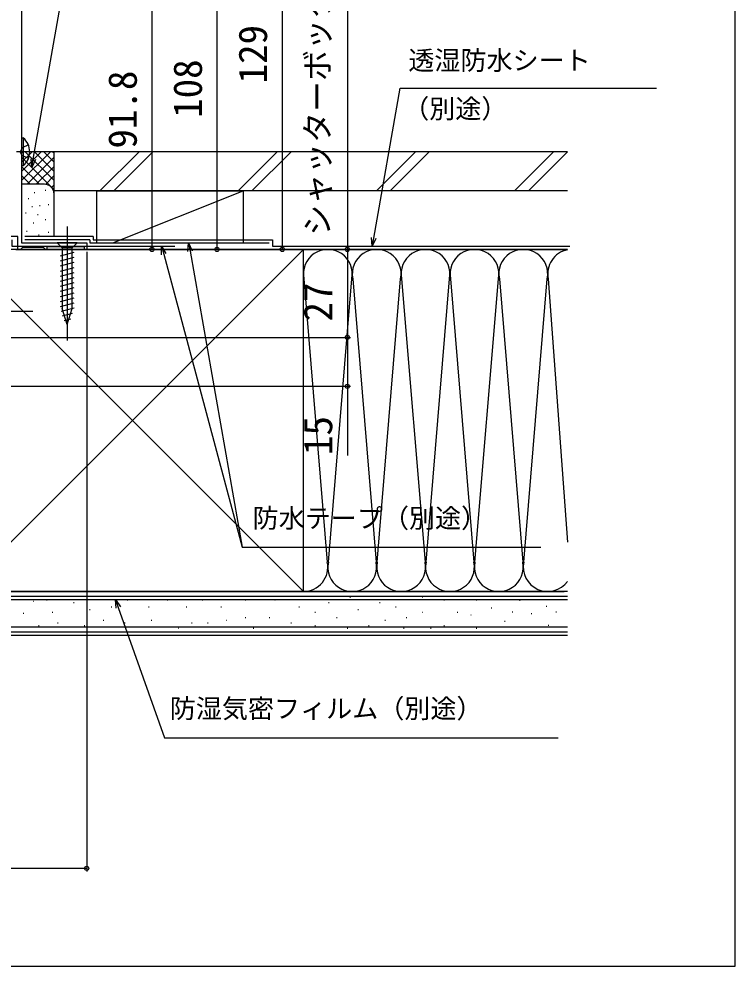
# Model space of a CAD drawing. Units: millimetres, scale not verified. Extents: x -525 to 525, y -783 to 778.
# Drawn here: x 305.2 to 525, y -782.7 to -491.9 of the extents above; entities that cross this region are included whole.
import ezdxf
from ezdxf.enums import TextEntityAlignment as Align

# ---------------------------------------------------------------- set-up
doc = ezdxf.new("R2010")
doc.units = ezdxf.units.MM
doc.header["$LTSCALE"] = 4
for name, color, linetype in [('0-2_YKK_11', 7, 'Continuous'), ('0-5_YKK_13', 4, 'Continuous'), ('0-7_YKK_D', 6, 'Continuous'), ('0-8_YKK_ZWAK', 7, 'Continuous'), ('0-9_YSS_K', 3, 'Continuous'), ('0-A_YSS_KE', 3, 'Continuous')]:
    doc.layers.add(name, color=color, linetype=linetype)
doc.styles.add('ＭＳ ゴシック', font='')
doc.styles.get('ＭＳ ゴシック').set_extended_font_data('MS Gothic')

msp = doc.modelspace()

# ---------------------------------------------------------------- linework, layer by layer
at = {"layer": '0-2_YKK_11'}
msp.add_lwpolyline([(306, -455.7), (306, -560.7), (326, -560.7), (326, -562.7), (325.3, -562.7), (325.3, -561.9), (313.7, -561.9), (313.7, -562.7), (313.3, -562.7), (313, -562.4), (312.7, -562.1), (306.3, -562.1), (306, -562.4), (305.7, -562.7), (304.8, -562.7), (304.8, -558.7), (285.9, -558.7)], dxfattribs=at)
at = {"layer": '0-5_YKK_13'}
for p, q in [((306, -528.45), (306, -536.95)), ((306, -528.45), (306.509, -528.45)), ((306.509, -528.45), (306.509, -536.95)), ((306, -530.7), (306, -534.7)), ((309.491, -532.7), (304.405, -532.7)), ((306, -536.95), (306.509, -536.95)), ((320, -555.7), (320, -590.7)), ((323.1, -560.7), (316.9, -560.7)), ((316.9, -560.7), (318.45, -562.25)), ((323.1, -560.7), (321.55, -562.25)), ((317.9, -564.676), (322.1, -563.551)), ((318.45, -562.25), (318.45, -580.784)), ((321.55, -562.25), (318.45, -562.25)), ((321.55, -580.784), (321.55, -562.25)), ((317.9, -566.229), (322.1, -565.104)), ((317.9, -567.782), (322.1, -566.657)), ((317.9, -569.335), (322.1, -568.21)), ((317.9, -570.888), (322.1, -569.763)), ((317.9, -572.441), (322.1, -571.316)), ((317.9, -573.994), (322.1, -572.869)), ((317.9, -575.547), (322.1, -574.421)), ((317.9, -577.1), (322.1, -575.974)), ((317.9, -578.653), (322.1, -577.527)), ((317.9, -580.206), (322.1, -579.08)), ((318.159, -581.689), (322.1, -580.633)), ((320, -585.7), (318.45, -580.784)), ((320, -585.7), (321.55, -580.784)), ((259.5, -581.699), (309.5, -581.699)), ((318.61, -583.121), (321.646, -582.308)), ((319.062, -584.553), (321.112, -584.004))]:
    msp.add_line(p, q, dxfattribs=at)
for points in [[(308.096, -530.625), (306.189, -531.555), (305.58, -532.7)], [(308.096, -534.775), (306.189, -533.845), (305.58, -532.7)]]:
    msp.add_lwpolyline(points, dxfattribs=at)
msp.add_arc((302.969, -532.7), 5.531, 309.79413, 50.20587, dxfattribs=at)
at = {"layer": '0-7_YKK_D'}
for p, q in [((406, -387.7), (406, -562.699)), ((386, -433.7), (386, -562.699)), ((366, -562.699), (366, -454.7)), ((346, -470.899), (346, -562.699)), ((304.2, -562.699), (407, -562.699)), ((326, -563.4), (326, -753.701)), ((326.729, -562.699), (407, -562.699)), ((328.1, -562.699), (367, -562.699)), ((328.2, -562.699), (387, -562.699)), ((328.2, -562.699), (347, -562.699)), ((406, -562.699), (406, -589.7)), ((275.7, -589.7), (407, -589.7)), ((275.7, -589.7), (407, -589.7)), ((258.2, -604.7), (407, -604.7)), ((326, -752.701), (275, -752.701))]:
    msp.add_line(p, q, dxfattribs=at)
for points in [[(309.131, -537.517), (309.573, -535.006), (339.074, -367.699), (423.44, -367.699)], [(413.662, -561.704), (414.105, -559.192), (422.217, -513.189), (500.912, -513.189)], [(310.246, -535.124), (309.131, -537.517), (308.9, -534.887)], [(357.046, -563.33), (357.276, -560.7), (358.392, -563.093)], [(357.276, -560.7), (357.719, -563.211), (373.749, -654.122), (465.34, -654.122)], [(414.778, -559.311), (413.662, -561.704), (413.432, -559.074)], [(348.986, -564.344), (348.986, -561.704), (350.306, -563.99)], [(348.986, -561.704), (349.646, -564.167), (373.749, -654.122)], [(406, -589.7), (406, -604.7), (406, -625.977)], [(335.036, -672.832), (334.829, -670.2), (336.324, -672.376)], [(334.829, -670.2), (335.68, -672.604), (349.837, -712.614), (470.742, -712.614)]]:
    msp.add_lwpolyline(points, dxfattribs=at)
for centre in [(346, -562.699), (366, -562.699), (386, -562.699), (406, -562.699), (406, -562.699), (406, -589.7), (406, -589.7), (406, -604.7), (326, -752.701)]:
    msp.add_circle(centre, 0.637, dxfattribs=at)
at = {"layer": '0-8_YKK_ZWAK'}
msp.add_lwpolyline([(-525, -782.7), (525, -782.7), (525, 747.3)], dxfattribs=at)
at = {"layer": '0-9_YSS_K'}
for p, q in [((305.996, -538.734), (312.029, -532.7)), ((305.996, -535.905), (309.201, -532.7)), ((305.996, -534.382), (316, -544.386)), ((316, -532.7), (306, -532.7)), ((306, -541.558), (314.858, -532.7)), ((306, -533.073), (306.373, -532.7)), ((307.142, -532.7), (316, -541.558)), ((307.686, -542.7), (316, -534.386)), ((309.971, -532.7), (316, -538.729)), ((312.799, -532.7), (316, -535.901)), ((315.627, -532.7), (316, -533.073)), ((316, -545.7), (316, -532.7)), ((330.042, -544.7), (342.042, -532.7)), ((346.285, -532.7), (334.285, -544.7)), ((372.469, -544.7), (384.469, -532.7)), ((376.711, -544.7), (388.711, -532.7)), ((414.895, -544.7), (426.895, -532.7)), ((419.138, -544.7), (431.138, -532.7)), ((457.321, -544.7), (469.321, -532.7)), ((461.564, -544.7), (473.564, -532.7)), ((305.996, -537.211), (311.485, -542.7)), ((310.515, -542.7), (316, -537.215)), ((306, -540.043), (308.657, -542.7)), ((313.325, -542.718), (316, -540.043)), ((313, -542.7), (306, -542.7)), ((315.205, -543.666), (316, -542.872)), ((309.857, -545.195), (310.057, -545.195)), ((313.195, -544.528), (313.395, -544.528)), ((316, -558.7), (316, -545.7)), ((329, -544.7), (329, -560.7)), ((329, -544.7), (374, -544.7)), ((334, -560.7), (374, -544.7)), ((374, -544.7), (374, -560.7)), ((308.001, -547.026), (308.201, -547.026)), ((309.189, -549.535), (309.389, -549.535)), ((311.526, -549.201), (311.726, -549.201)), ((314.196, -548.867), (314.396, -548.867)), ((307.216, -551.455), (307.416, -551.455)), ((310.923, -551.994), (311.123, -551.994)), ((309.523, -554.542), (309.723, -554.542)), ((313.195, -553.541), (313.395, -553.541)), ((307.52, -557.049), (307.72, -557.049)), ((311.192, -558.214), (311.392, -558.214)), ((314.196, -557.382), (314.396, -557.382)), ((287.5, -667.7), (392.5, -562.7)), ((287.5, -562.7), (392.5, -667.7)), ((313, -562.7), (306, -562.7)), ((374, -562.7), (329, -562.7)), ((473.564, -562.7), (392.5, -562.7)), ((392.5, -562.7), (473.564, -562.7)), ((392.658, -571.732), (399.842, -658.668)), ((400.158, -658.668), (407.342, -571.732)), ((407.658, -571.732), (414.842, -658.668)), ((415.158, -658.668), (422.342, -571.732)), ((422.658, -571.732), (429.842, -658.668)), ((430.158, -658.668), (437.342, -571.732)), ((437.658, -571.732), (444.842, -658.668)), ((445.158, -658.668), (452.342, -571.732)), ((452.658, -571.732), (459.842, -658.668)), ((460.158, -658.668), (467.342, -571.732)), ((467.658, -571.732), (473.564, -652.542)), ((392.5, -667.7), (472.564, -667.7)), ((473.564, -669.2), (275, -669.2)), ((309.608, -670.699), (309.808, -670.699)), ((313.699, -670.266), (313.899, -670.266)), ((321.94, -671.09), (322.14, -671.09)), ((338.424, -670.266), (338.624, -670.266)), ((350.717, -670.266), (350.917, -670.266)), ((361.431, -670.266), (361.631, -670.266)), ((374.618, -670.266), (374.818, -670.266)), ((383.684, -670.266), (383.884, -670.266)), ((400.167, -671.09), (400.367, -671.09)), ((406.76, -669.442), (406.96, -669.442)), ((415.826, -671.09), (416.026, -671.09)), ((429.013, -669.442), (429.213, -669.442)), ((435.606, -670.266), (435.806, -670.266)), ((445.496, -670.266), (445.696, -670.266)), ((458.884, -670.417), (459.084, -670.417)), ((306.49, -674.317), (306.69, -674.317)), ((315.347, -674.062), (315.547, -674.062)), ((326.885, -673.238), (327.085, -673.238)), ((333.479, -672.414), (333.679, -672.414)), ((344.948, -672.414), (345.148, -672.414)), ((356.486, -672.414), (356.686, -672.414)), ((367.201, -672.414), (367.401, -672.414)), ((391.101, -672.414), (391.301, -672.414)), ((396.046, -674.062), (396.246, -674.062)), ((409.233, -673.238), (409.433, -673.238)), ((420.771, -672.414), (420.971, -672.414)), ((429.013, -674.062), (429.213, -674.062)), ((439.727, -674.062), (439.927, -674.062)), ((450.12, -672.754), (450.32, -672.754)), ((456.546, -673.923), (456.746, -673.923)), ((462.389, -674.507), (462.589, -674.507)), ((467.063, -672.17), (467.263, -672.17)), ((469.985, -673.923), (470.185, -673.923)), ((316.995, -677.359), (317.195, -677.359)), ((331.006, -676.535), (331.206, -676.535)), ((337.599, -677.359), (337.799, -677.359)), ((345.772, -676.535), (345.972, -676.535)), ((358.135, -677.359), (358.335, -677.359)), ((363.08, -677.359), (363.28, -677.359)), ((368.849, -676.535), (369.049, -676.535)), ((374.618, -675.711), (374.818, -675.711)), ((382.035, -675.711), (382.235, -675.711)), ((388.629, -677.359), (388.829, -677.359)), ((402.639, -675.711), (402.839, -675.711)), ((417.474, -676.535), (417.674, -676.535)), ((424.068, -675.711), (424.268, -675.711)), ((443.847, -674.887), (444.047, -674.887)), ((454.209, -676.844), (454.409, -676.844)), ((473.564, -678.7), (275, -678.7)), ((306.3, -678.605), (306.5, -678.605)), ((311.226, -678.183), (311.426, -678.183)), ((325.237, -678.183), (325.437, -678.183)), ((354.014, -679.007), (354.214, -679.007)), ((377.09, -679.007), (377.29, -679.007)), ((396.046, -678.183), (396.246, -678.183)), ((405.936, -679.007), (406.136, -679.007)), ((412.529, -678.183), (412.729, -678.183)), ((423.243, -679.007), (423.443, -679.007)), ((431.485, -679.007), (431.685, -679.007)), ((435.606, -678.183), (435.806, -678.183)), ((445.496, -679.007), (445.696, -679.007)), ((467.648, -678.012), (467.848, -678.012)), ((473.564, -681.2), (275, -681.2))]:
    msp.add_line(p, q, dxfattribs=at)
for centre, radius, start, end in [((313, -545.7), 3, 0, 90), ((400, -570.2), 7.5, 348.21646, 191.78353), ((415, -570.2), 7.5, 348.21646, 191.78353), ((430, -570.2), 7.5, 348.21646, 191.78353), ((445, -570.2), 7.5, 348.21646, 191.78353), ((460, -570.2), 7.5, 348.21646, 191.78353), ((475, -570.2), 7.5, 101.03837, 191.78353), ((392.5, -660.2), 7.5, 270, 11.78353), ((407.5, -660.2), 7.5, 168.21646, 11.78353), ((422.5, -660.2), 7.5, 168.21646, 11.78353), ((437.5, -660.2), 7.5, 168.21646, 11.78353), ((452.5, -660.2), 7.5, 168.21646, 11.78353), ((467.5, -660.2), 7.5, 168.21646, 323.95296)]:
    msp.add_arc(centre, radius, start, end, dxfattribs=at)
at = {"layer": '0-A_YSS_KE'}
for p, q in [((473.564, -532.7), (316, -532.7)), ((327.99, -558.7), (306.986, -558.7)), ((326.99, -559.7), (306.986, -559.7)), ((327.99, -558.7), (327.99, -559.7)), ((382.99, -561.704), (474.33, -561.704)), ((473.564, -667.7), (275, -667.7)), ((275, -670.2), (473.564, -670.2)), ((473.564, -680.2), (275, -680.2))]:
    msp.add_line(p, q, dxfattribs=at)
for points in [[(473.564, -544.7), (316, -544.7), (316, -532.7)], [(302.995, -559.704), (302.995, -561.704), (352.995, -561.704)], [(326.99, -559.7), (326.99, -560.7), (381.99, -560.7)], [(327.99, -559.7), (382.99, -559.7), (382.99, -561.704)]]:
    msp.add_lwpolyline(points, dxfattribs=at)
msp.add_lwpolyline([(392.5, -667.7), (392.5, -562.7), (287.5, -562.7), (287.5, -667.7)], close=True, dxfattribs=at)

# ---------------------------------------------------------------- texts
at = {"layer": '0-7_YKK_D', "style": 'ＭＳ ゴシック', "width": 0.95}
msp.add_text('シャッターボックス出幅＝175', height=7.331, rotation=90, dxfattribs=at).set_placement((402.693, -558.486), align=Align.BOTTOM_LEFT)
at = {"layer": '0-7_YKK_D', "style": 'ＭＳ ゴシック'}
for s, p in [('129', (384, -511.733)), ('108', (364, -522.301)), ('91.8', (344, -531.73)), ('27', (404, -584.824)), ('15', (404, -625.818))]:
    msp.add_text(s, height=8.798, rotation=90, dxfattribs=at).set_placement(p, align=Align.BOTTOM_LEFT)
for s, p in [('透湿防水シート', (424.714, -509.349)), ('（別途）', (423.123, -524.183)), ('防水テープ（別途）', (376.907, -649.892)), ('防湿気密フィルム（別途）', (351.484, -708.329))]:
    msp.add_text(s, height=5.865, dxfattribs=at).set_placement(p, align=Align.BOTTOM_LEFT)

doc.saveas('drawing.dxf')
